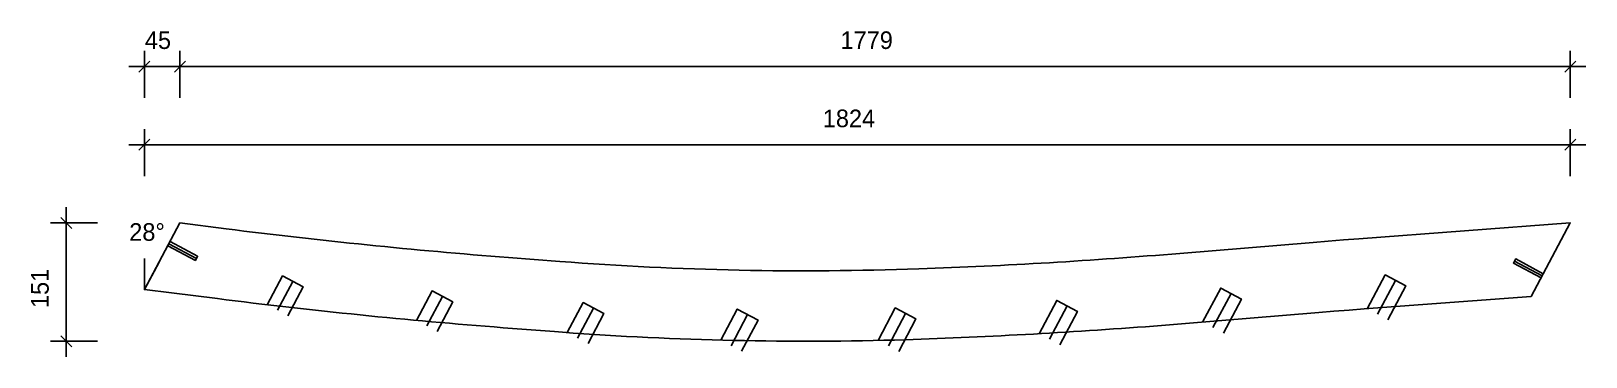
# Model space of a CAD drawing. Header units: millimetres. Extents: x -145 to 1844, y -20 to 397.
import ezdxf
from ezdxf.enums import TextEntityAlignment as Align

# ---------------------------------------------------------------- set-up
doc = ezdxf.new("R2010")
doc.units = ezdxf.units.MM
for name, color, linetype in [('CONTOUR', 7, 'CONTINUOUS'), ('DIMLINES', 7, 'CONTINUOUS'), ('DIMLINESTEXT', 7, 'CONTINUOUS'), ('DRILLINGSSIDE', 7, 'CONTINUOUS')]:
    doc.layers.add(name, color=color, linetype=linetype)

msp = doc.modelspace()

# ---------------------------------------------------------------- linework, layer by layer
at = {"layer": 'CONTOUR', "color": 0, "linetype": '0'}
msp.add_lwpolyline([(45.399, 151.241), (104.61, 143.757, 0.012), (465.726, 107.073), (531.466, 102.018, 0.028), (990.705, 92.612, 0.012), (1324.553, 112.354), (1495.042, 126.427), (1514.517, 127.997), (1533.996, 129.528), (1553.477, 131.022), (1824.061, 151.241), (1774.019, 57.252), (1560.314, 41.282), (1541.008, 39.802), (1521.704, 38.284), (1502.404, 36.728), (1331.898, 22.655, -0.011), (1003.814, 3.03), (993.712, 2.662), (983.509, 2.31), (973.306, 1.983, -0.026), (534.636, 11.521), (524.567, 12.283), (458.767, 17.342, -0.012), (93.323, 54.467), (34.485, 61.904), (0, 65.972), (45.399, 151.241)], format="xyb", dxfattribs=at)
at = {"layer": 'DIMLINES', "color": 0}
for p, q in [((7.071, 358.312), (-7.071, 344.17)), ((0, 371.241), (0, 311.241)), ((52.47, 358.312), (38.328, 344.17)), ((45.399, 371.241), (45.399, 311.241)), ((1831.132, 358.312), (1816.99, 344.17)), ((1824.061, 371.241), (1824.061, 311.241)), ((-20, 351.241), (1844.061, 351.241)), ((0, 271.241), (0, 211.241)), ((1824.061, 271.241), (1824.061, 211.241)), ((-20, 251.241), (1844.061, 251.241)), ((7.071, 258.312), (-7.071, 244.17)), ((1831.132, 258.312), (1816.99, 244.17)), ((-100, -20), (-100, 171.241)), ((-120, 151.241), (-60, 151.241)), ((-107.071, 158.312), (-92.929, 144.17)), ((0, 65.972), (0, 105.972)), ((0, 65.972), (18.799, 101.279)), ((-120, 0), (-60, 0)), ((-107.071, 7.071), (-92.929, -7.071))]:
    msp.add_line(p, q, dxfattribs=at)
at = {"layer": 'DRILLINGSSIDE', "color": 3}
for p, q in [((31.3, 124.76), (66.608, 105.962)), ((1788.118, 83.732), (1752.81, 102.531)), ((170.378, 39.612), (190.023, 76.51)), ((1366.989, 17.409), (1390.157, 60.924)), ((1577.51, 34.531), (1600.524, 77.757)), ((361.144, 19.63), (381.209, 57.317)), ((554.214, 3.975), (574.632, 42.324)), ((1157.67, 2.546), (1180.389, 45.219)), ((750.468, -5.701), (771.702, 34.181)), ((951.699, -6.028), (973.811, 35.502))]:
    msp.add_line(p, q, dxfattribs=at)
at = {"layer": 'DRILLINGSSIDE', "color": 3, "linetype": '3'}
for points in [[(32.71, 127.408), (68.018, 108.61), (65.198, 103.314), (29.891, 122.112)], [(1786.708, 81.084), (1751.4, 99.883), (1754.22, 105.179), (1789.528, 86.38)], [(157.137, 46.662), (176.782, 83.56), (203.263, 69.461), (183.618, 32.563)], [(1564.27, 41.581), (1587.284, 84.806), (1613.765, 70.707), (1590.75, 27.482)], [(347.903, 26.679), (367.969, 64.366), (394.449, 50.267), (374.384, 12.58)], [(1353.748, 24.459), (1376.917, 67.974), (1403.397, 53.875), (1380.229, 10.36)], [(540.974, 11.025), (561.392, 49.373), (587.872, 35.274), (567.455, -3.074)], [(737.227, 1.348), (758.462, 41.231), (784.943, 27.132), (763.708, -12.751)], [(938.459, 1.021), (960.57, 42.552), (987.051, 28.453), (964.939, -13.077)], [(1144.429, 9.595), (1167.149, 52.268), (1193.63, 38.169), (1170.91, -4.503)]]:
    msp.add_lwpolyline(points, dxfattribs=at)

# ---------------------------------------------------------------- texts
at = {"layer": 'DIMLINESTEXT'}
for s, p in [('45', (0.589, 396.241)), ('1779', (890.509, 396.241)), ('1824', (867.809, 296.241)), ('28°', (-19.414, 150.972))]:
    msp.add_text(s, height=22.5, dxfattribs=at).set_placement(p, align=Align.TOP_LEFT)
msp.add_text('151', height=22.5, rotation=90, dxfattribs=at).set_placement((-145, 42.455), align=Align.TOP_LEFT)

doc.saveas('drawing.dxf')
